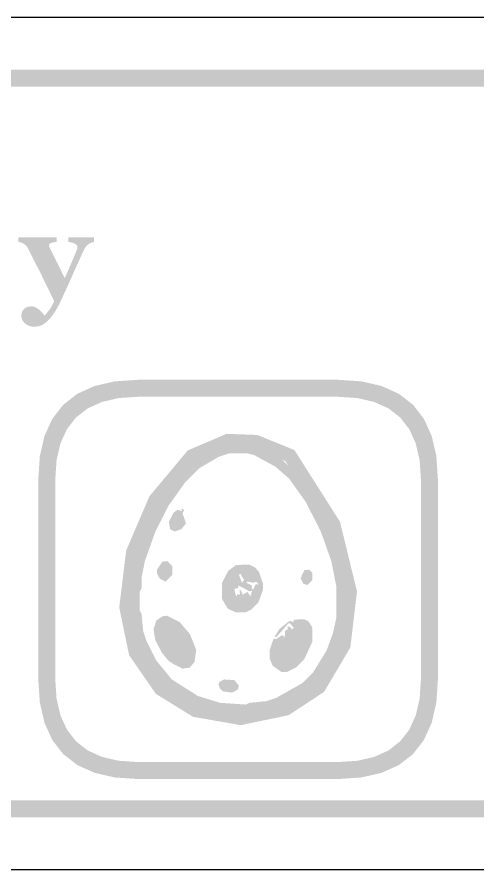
# Model space of a CAD drawing. Header units: millimetres. Extents: x 6 to 297, y 55 to 451.
# Drawn here: x 120.6 to 131.44, y 270.16 to 290.24 of the extents above; entities that cross this region are included whole.
import ezdxf

# ---------------------------------------------------------------- set-up
doc = ezdxf.new("R2010")
doc.units = ezdxf.units.MM
doc.layers.add('CUT', color=1, linetype='Continuous')
doc.layers.add('RASTER', color=7, linetype='Continuous')

msp = doc.modelspace()

# ---------------------------------------------------------------- hatches: boundary and pattern name
at = {"layer": 'RASTER'}
h = msp.add_hatch(color=7, dxfattribs=at)
h.paths.add_polyline_path([(74.2, 286.8), (74.234, 287.316), (74.338, 287.763), (74.509, 288.141), (74.75, 288.45), (75.059, 288.691), (75.438, 288.863), (75.884, 288.966), (76.4, 289), (133.6, 289), (134.116, 288.966), (134.563, 288.863), (134.941, 288.691), (135.25, 288.45), (135.491, 288.141), (135.663, 287.763), (135.766, 287.316), (135.8, 286.8), (135.8, 273.6), (135.766, 273.084), (135.663, 272.638), (135.491, 272.259), (135.25, 271.95), (134.941, 271.709), (134.563, 271.537), (134.116, 271.434), (133.6, 271.4), (76.4, 271.4), (75.884, 271.434), (75.438, 271.537), (75.059, 271.709), (74.75, 271.95), (74.509, 272.259), (74.338, 272.638), (74.234, 273.084), (74.2, 273.6)])
h.paths.add_polyline_path([(74.6, 286.8), (74.6, 273.6), (74.628, 273.178), (74.712, 272.813), (74.853, 272.503), (75.05, 272.25), (75.303, 272.053), (75.613, 271.912), (75.978, 271.828), (76.4, 271.8), (133.6, 271.8), (134.022, 271.828), (134.388, 271.912), (134.697, 272.053), (134.95, 272.25), (135.147, 272.503), (135.288, 272.813), (135.372, 273.178), (135.4, 273.6), (135.4, 286.8), (135.372, 287.222), (135.288, 287.588), (135.147, 287.897), (134.95, 288.15), (134.697, 288.347), (134.388, 288.488), (134.022, 288.572), (133.6, 288.6), (76.4, 288.6), (75.978, 288.572), (75.613, 288.488), (75.303, 288.347), (75.05, 288.15), (74.853, 287.897), (74.712, 287.588), (74.628, 287.222), (74.6, 286.8)], flags=0)
msp.add_hatch(color=7, dxfattribs=at).paths.add_polyline_path([(122.414, 284.946), (122.398, 284.943), (122.381, 284.939), (122.365, 284.934), (122.349, 284.929), (122.333, 284.922), (122.317, 284.914), (122.302, 284.906), (122.286, 284.896), (122.271, 284.886), (122.256, 284.874), (122.242, 284.861), (122.229, 284.846), (122.216, 284.83), (122.204, 284.812), (122.193, 284.794), (122.183, 284.773), (122.151, 284.706), (122.119, 284.638), (122.087, 284.569), (122.055, 284.498), (122.022, 284.427), (121.99, 284.354), (121.957, 284.28), (121.923, 284.206), (121.89, 284.13), (121.855, 284.052), (121.819, 283.973), (121.783, 283.892), (121.745, 283.81), (121.707, 283.727), (121.668, 283.641), (121.627, 283.555), (121.605, 283.507), (121.582, 283.461), (121.56, 283.418), (121.538, 283.378), (121.516, 283.34), (121.495, 283.305), (121.473, 283.272), (121.452, 283.241), (121.431, 283.213), (121.41, 283.186), (121.389, 283.161), (121.369, 283.137), (121.349, 283.116), (121.33, 283.096), (121.311, 283.078), (121.292, 283.061), (121.274, 283.047), (121.257, 283.034), (121.239, 283.022), (121.222, 283.01), (121.205, 283), (121.187, 282.991), (121.17, 282.983), (121.153, 282.976), (121.136, 282.97), (121.118, 282.964), (121.101, 282.96), (121.084, 282.956), (121.066, 282.953), (121.049, 282.951), (121.031, 282.95), (121.014, 282.95), (120.98, 282.951), (120.947, 282.954), (120.917, 282.961), (120.888, 282.969), (120.861, 282.98), (120.835, 282.993), (120.811, 283.009), (120.789, 283.027), (120.769, 283.047), (120.751, 283.067), (120.737, 283.088), (120.725, 283.11), (120.715, 283.132), (120.708, 283.154), (120.704, 283.178), (120.703, 283.202), (120.703, 283.212), (120.704, 283.222), (120.704, 283.232), (120.706, 283.241), (120.707, 283.251), (120.708, 283.26), (120.71, 283.269), (120.713, 283.278), (120.715, 283.287), (120.719, 283.295), (120.723, 283.305), (120.727, 283.314), (120.733, 283.323), (120.739, 283.332), (120.746, 283.342), (120.753, 283.351), (120.759, 283.359), (120.766, 283.366), (120.774, 283.374), (120.783, 283.381), (120.792, 283.388), (120.803, 283.394), (120.814, 283.4), (120.825, 283.406), (120.838, 283.411), (120.851, 283.416), (120.864, 283.42), (120.878, 283.423), (120.892, 283.425), (120.906, 283.427), (120.921, 283.428), (120.936, 283.429), (120.956, 283.428), (120.977, 283.425), (120.997, 283.421), (121.016, 283.414), (121.036, 283.406), (121.055, 283.396), (121.074, 283.385), (121.093, 283.371), (121.112, 283.357), (121.13, 283.34), (121.15, 283.322), (121.169, 283.303), (121.188, 283.283), (121.208, 283.261), (121.228, 283.238), (121.248, 283.213), (121.26, 283.226), (121.274, 283.24), (121.287, 283.256), (121.302, 283.274), (121.317, 283.292), (121.333, 283.313), (121.35, 283.334), (121.367, 283.358), (121.385, 283.382), (121.401, 283.406), (121.415, 283.43), (121.429, 283.455), (121.442, 283.48), (121.453, 283.504), (121.463, 283.529), (121.472, 283.555), (121.429, 283.645), (121.387, 283.732), (121.347, 283.816), (121.308, 283.896), (121.27, 283.974), (121.233, 284.049), (121.197, 284.121), (121.163, 284.19), (121.129, 284.258), (121.094, 284.328), (121.057, 284.4), (121.02, 284.474), (120.982, 284.55), (120.943, 284.628), (120.903, 284.708), (120.861, 284.789), (120.852, 284.807), (120.841, 284.823), (120.83, 284.838), (120.818, 284.852), (120.806, 284.865), (120.792, 284.877), (120.778, 284.888), (120.763, 284.899), (120.748, 284.908), (120.732, 284.916), (120.716, 284.923), (120.7, 284.93), (120.683, 284.935), (120.667, 284.94), (120.65, 284.944), (120.633, 284.946), (120.633, 285.053), (121.529, 285.053), (121.529, 284.946), (121.517, 284.946), (121.503, 284.944), (121.49, 284.942), (121.476, 284.94), (121.461, 284.937), (121.446, 284.933), (121.43, 284.929), (121.414, 284.924), (121.399, 284.919), (121.386, 284.913), (121.375, 284.907), (121.365, 284.901), (121.358, 284.894), (121.353, 284.887), (121.35, 284.879), (121.349, 284.871), (121.349, 284.869), (121.349, 284.865), (121.35, 284.862), (121.35, 284.859), (121.351, 284.856), (121.352, 284.853), (121.352, 284.849), (121.354, 284.846), (121.355, 284.842), (121.356, 284.838), (121.358, 284.834), (121.36, 284.829), (121.362, 284.824), (121.364, 284.818), (121.367, 284.812), (121.37, 284.806), (121.383, 284.779), (121.397, 284.749), (121.413, 284.717), (121.43, 284.683), (121.448, 284.646), (121.468, 284.607), (121.489, 284.565), (121.511, 284.521), (121.534, 284.474), (121.559, 284.426), (121.584, 284.375), (121.61, 284.323), (121.637, 284.268), (121.665, 284.212), (121.694, 284.154), (121.724, 284.094), (121.746, 284.145), (121.768, 284.194), (121.788, 284.242), (121.808, 284.287), (121.827, 284.331), (121.845, 284.373), (121.862, 284.413), (121.879, 284.452), (121.895, 284.489), (121.91, 284.527), (121.926, 284.564), (121.941, 284.601), (121.957, 284.637), (121.972, 284.674), (121.987, 284.711), (122.002, 284.747), (122.006, 284.756), (122.009, 284.764), (122.012, 284.772), (122.014, 284.78), (122.016, 284.787), (122.017, 284.793), (122.019, 284.799), (122.019, 284.805), (122.02, 284.81), (122.02, 284.815), (122.021, 284.819), (122.021, 284.823), (122.021, 284.826), (122.021, 284.829), (122.021, 284.831), (122.021, 284.833), (122.021, 284.84), (122.02, 284.846), (122.018, 284.852), (122.015, 284.858), (122.011, 284.864), (122.007, 284.869), (122.002, 284.874), (121.996, 284.88), (121.989, 284.884), (121.982, 284.889), (121.975, 284.894), (121.968, 284.898), (121.96, 284.902), (121.952, 284.906), (121.944, 284.91), (121.935, 284.914), (121.926, 284.918), (121.917, 284.921), (121.908, 284.924), (121.899, 284.927), (121.89, 284.929), (121.882, 284.932), (121.873, 284.934), (121.865, 284.936), (121.857, 284.938), (121.849, 284.939), (121.841, 284.941), (121.834, 284.942), (121.827, 284.943), (121.821, 284.944), (121.815, 284.945), (121.809, 284.946), (121.809, 285.053), (122.414, 285.053)])
h = msp.add_hatch(color=7, dxfattribs=at)
h.paths.add_polyline_path([(121.1, 279.35), (121.137, 279.901), (121.247, 280.378), (121.43, 280.782), (121.688, 281.112), (122.018, 281.37), (122.422, 281.553), (122.899, 281.663), (123.45, 281.7), (128.15, 281.7), (128.701, 281.663), (129.178, 281.553), (129.582, 281.37), (129.913, 281.113), (130.17, 280.782), (130.353, 280.378), (130.463, 279.901), (130.5, 279.35), (130.5, 274.65), (130.463, 274.099), (130.353, 273.622), (130.17, 273.218), (129.913, 272.887), (129.582, 272.63), (129.178, 272.447), (128.701, 272.337), (128.15, 272.3), (123.45, 272.3), (122.899, 272.337), (122.422, 272.447), (122.018, 272.63), (121.687, 272.888), (121.43, 273.218), (121.247, 273.622), (121.137, 274.099), (121.1, 274.65)])
h.paths.add_polyline_path([(121.5, 279.35), (121.5, 274.65), (121.53, 274.193), (121.622, 273.797), (121.774, 273.462), (121.988, 273.188), (122.262, 272.974), (122.597, 272.822), (122.993, 272.73), (123.45, 272.7), (128.15, 272.7), (128.607, 272.73), (129.003, 272.822), (129.338, 272.974), (129.612, 273.188), (129.826, 273.462), (129.978, 273.797), (130.07, 274.193), (130.1, 274.65), (130.1, 279.35), (130.07, 279.807), (129.978, 280.203), (129.826, 280.538), (129.613, 280.812), (129.338, 281.026), (129.003, 281.178), (128.607, 281.27), (128.15, 281.3), (123.45, 281.3), (122.993, 281.27), (122.597, 281.178), (122.262, 281.026), (121.988, 280.813), (121.774, 280.538), (121.622, 280.203), (121.53, 279.807), (121.5, 279.35)], flags=0)
h = msp.add_hatch(color=7, dxfattribs=at)
h.paths.add_polyline_path([(125.529, 280.428), (126.252, 280.401), (127.126, 280.045), (128.197, 278.355), (128.596, 276.718), (128.44, 275.397), (127.821, 274.351), (126.988, 273.803), (125.863, 273.569), (124.741, 273.765), (123.866, 274.305), (123.237, 275.216), (123.004, 276.339), (123.167, 277.679), (123.716, 278.96), (124.616, 280.037)])
h.paths.add_polyline_path([(125.589, 280.105), (124.812, 279.773), (123.992, 278.791), (123.479, 277.595), (123.328, 276.353), (123.537, 275.344), (124.091, 274.542), (124.857, 274.069), (125.858, 273.895), (126.864, 274.104), (127.583, 274.577), (128.13, 275.501), (128.272, 276.698), (127.899, 278.229), (126.911, 279.788), (126.184, 280.083), (125.589, 280.105)], flags=0)
h = msp.add_hatch(color=7, dxfattribs=at)
h.paths.add_polyline_path([(125.51, 280.154), (126.102, 280.166), (126.343, 280.085), (126.837, 279.816), (127.28, 279.374), (127.561, 278.972), (127.871, 278.397), (128.152, 277.673), (128.313, 276.989), (128.313, 276.024), (128.273, 275.823), (128.072, 275.22), (127.883, 274.886), (127.4, 274.363), (127.159, 274.202), (126.785, 274.013), (126.182, 273.853), (125.458, 273.853), (125.257, 273.893), (124.775, 274.054), (124.36, 274.283), (123.999, 274.564), (123.757, 274.846), (123.407, 275.542), (123.287, 276.024), (123.287, 276.909), (123.327, 276.989), (123.367, 277.391), (123.488, 277.793), (123.838, 278.61), (124.159, 279.132), (124.602, 279.655), (125.044, 279.977)])
h.paths.add_polyline_path([(125.579, 279.965), (125.338, 279.884), (124.883, 279.615), (124.561, 279.293), (124.159, 278.73), (123.85, 278.115), (123.608, 277.432), (123.528, 277.029), (123.528, 276.788), (123.488, 276.708), (123.488, 276.265), (123.528, 276.185), (123.568, 275.783), (123.649, 275.542), (123.878, 275.087), (124.24, 274.645), (124.855, 274.255), (125.378, 274.094), (125.981, 274.054), (126.061, 274.094), (126.463, 274.134), (126.705, 274.215), (127.32, 274.564), (127.561, 274.806), (127.883, 275.328), (128.032, 275.743), (128.112, 276.105), (128.112, 276.828), (127.992, 277.432), (127.75, 278.115), (127.4, 278.811), (126.998, 279.374), (126.677, 279.655), (126.182, 279.925), (126.021, 279.965)], flags=0)
h.paths.add_polyline_path([(124.465, 278.666), (124.533, 278.638), (124.493, 278.557), (124.574, 278.316), (124.465, 278.183), (124.304, 278.127), (124.2, 278.183), (124.171, 278.356), (124.28, 278.57), (124.372, 278.638), (124.481, 278.61)], flags=0)
h.paths.add_polyline_path([(124.023, 277.419), (124.131, 277.432), (124.252, 277.311), (124.252, 277.11), (124.091, 276.949), (123.958, 277.017), (123.89, 277.15), (123.89, 277.23)], flags=0)
h.paths.add_polyline_path([(125.752, 277.339), (126.061, 277.351), (126.194, 277.283), (126.291, 277.178), (126.383, 276.909), (126.383, 276.748), (126.275, 276.454), (126.114, 276.294), (125.981, 276.225), (125.74, 276.225), (125.551, 276.318), (125.418, 276.547), (125.418, 276.909), (125.567, 277.202)], flags=0)
h.paths.add_polyline_path([(127.36, 277.218), (127.469, 277.23), (127.549, 277.15), (127.549, 276.989), (127.429, 276.869), (127.336, 276.897), (127.268, 277.029)], flags=0)
h.paths.add_polyline_path([(125.848, 277.138), (125.82, 277.11), (125.888, 276.921), (125.941, 276.989)], flags=0)
h.paths.add_polyline_path([(126.021, 276.949), (125.993, 276.921), (126.13, 276.856), (126.114, 276.8), (126.154, 276.76), (126.21, 276.881), (126.291, 276.881), (126.222, 276.949), (126.17, 276.921)], flags=0)
h.paths.add_polyline_path([(125.808, 276.856), (125.808, 276.8), (125.712, 276.776), (125.752, 276.599), (125.792, 276.655), (125.848, 276.639), (125.832, 276.736), (125.86, 276.748), (125.913, 276.639), (126.021, 276.708), (126.09, 276.599), (126.13, 276.736), (126.073, 276.72)], flags=0)
h.paths.add_polyline_path([(124.023, 276.133), (124.131, 276.145), (124.425, 275.996), (124.666, 275.714), (124.815, 275.34), (124.775, 275.059), (124.666, 274.926), (124.493, 274.898), (124.28, 275.007), (124.159, 275.087), (123.999, 275.288), (123.85, 275.582), (123.81, 275.823), (123.878, 276.036)], flags=0)
h.paths.add_polyline_path([(127.119, 276.052), (127.348, 276.064), (127.457, 276.012), (127.549, 275.863), (127.549, 275.542), (127.36, 275.127), (127.159, 274.926), (126.946, 274.818), (126.825, 274.818), (126.612, 274.967), (126.544, 275.139), (126.544, 275.34), (126.636, 275.61), (126.693, 275.594), (126.837, 275.69), (126.894, 275.634), (126.906, 275.783), (126.974, 275.835), (126.958, 275.891), (127.014, 275.891), (127.067, 275.823), (127.107, 275.863), (127.014, 275.972), (126.974, 275.956), (126.693, 275.634), (126.665, 275.662), (126.773, 275.835), (126.974, 275.996), (127.026, 276.024), (127.095, 275.996)], flags=0)
h.paths.add_polyline_path([(125.47, 274.645), (125.712, 274.629), (125.82, 274.496), (125.792, 274.404), (125.659, 274.335), (125.446, 274.363), (125.366, 274.444), (125.338, 274.536), (125.366, 274.589)], flags=0)

# ---------------------------------------------------------------- linework, layer by layer
at = {"layer": 'CUT'}
for points in [[(75.999, 290.24), (134.001, 290.24)], [(134.001, 270.16), (75.999, 270.16)]]:
    msp.add_lwpolyline(points, dxfattribs=at)

doc.saveas('drawing.dxf')
